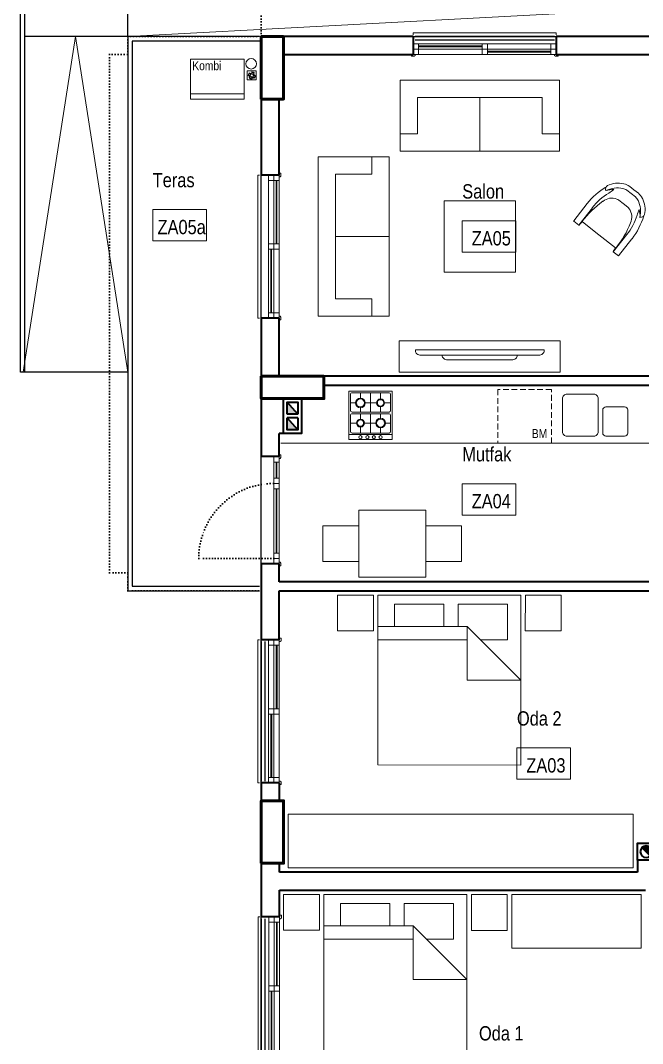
# Model space of a CAD drawing. Header units: millimetres. Extents: x 1811019 to 3717122, y -501178 to -243171.
# Drawn here: x 1857053 to 1857749, y -245228 to -244083 of the extents above; entities that cross this region are included whole.
import ezdxf
from ezdxf.enums import TextEntityAlignment as Align

# ---------------------------------------------------------------- set-up
doc = ezdxf.new("R2010")
doc.units = ezdxf.units.MM
doc.linetypes.add('izdüşüm arka', pattern=[3.175, 0, -3.175])
doc.linetypes.add('izdüşüm ön', pattern=[9.525, 6.35, -3.175])
for name, color, linetype, lineweight in [('a_ba', 6, 'Continuous', 50), ('a_doğrama', 251, 'Continuous', 20), ('a_duvar', 255, 'Continuous', 35), ('a_görünüş', 32, 'Continuous', 25), ('a_görünüş_ince', 8, 'Continuous', 20), ('a_izdüşüm_arka', 255, 'izdüşüm arka', 30), ('a_izdüşüm_ön', 6, 'izdüşüm ön', 9), ('a_not_mahal', 253, 'Continuous', 5), ('a_not_misc', 144, 'Continuous', 5), ('a_tefriş', 8, 'Continuous', 20), ('m_yib', 65, 'Continuous', 20)]:
    doc.layers.add(name, color=color, linetype=linetype, lineweight=lineweight)
doc.layers.add('a_m2_taks', color=147, linetype='Continuous', plot=False)
doc.styles.get("Standard").update_dxf_attribs({"font": 'ARIALN.TTF'})

# ---------------------------------------------------------------- blocks, each defined once
blk = doc.blocks.new('160p')
at = {"layer": 'a_doğrama', "color": 251}
for points in [[(-6, -6), (-6, 0), (-12, 0), (-12, -6)], [(0, -6), (0, 0), (-6, 0), (-6, -6)], [(-6, -83), (-6, -77), (-12, -77), (-12, -83)], [(0, -83), (0, -77), (-6, -77), (-6, -83)], [(-6, -160), (-6, -154), (-12, -154), (-12, -160)], [(0, -160), (0, -154), (-6, -154), (-6, -160)]]:
    blk.add_lwpolyline(points, close=True, dxfattribs=at)
for points in [[(2, -1), (2, 2), (0, 2), (0, -2), (1, -2), (2, -1)], [(-9.5, -6), (-9.5, -77)], [(-8.5, -6), (-8.5, -77)], [(-3.5, -83), (-3.5, -154)], [(-2.5, -83), (-2.5, -154)], [(2, -159), (2, -162), (0, -162), (0, -158), (1, -158), (2, -159)]]:
    blk.add_lwpolyline(points, dxfattribs=at)
at = {"layer": 'a_görünüş_ince', "color": 251}
for points in [[(-22, -160), (-24, -160), (-24, 0), (-22, 0)], [(-12, -77), (-12, -6)], [(-6, -77), (-6, -6)], [(-6, -77), (-6, -6)], [(0, -77), (0, -6)], [(-12, -154), (-12, -83)], [(-6, -154), (-6, -83)], [(-6, -154), (-6, -83)], [(0, -154), (0, -83)]]:
    blk.add_lwpolyline(points, dxfattribs=at)
blk = doc.blocks.new('kapı_120_c_blok')
at = {"layer": 'a_doğrama', "color": 251}
for points in [[(-2, 119), (-2, 122), (0, 122), (0, 118), (-1, 118), (-2, 119)], [(2.5, 114), (2.5, 96)], [(3.5, 114), (3.5, 96)], [(2.5, 84), (2.5, 12)], [(3.5, 84), (3.5, 12)], [(-2, 1), (-2, -2), (0, -2), (0, 2), (-1, 2), (-2, 1)]]:
    blk.add_lwpolyline(points, dxfattribs=at)
for points in [[(0, 114), (6, 114), (6, 120), (0, 120)], [(0, 90), (6, 90), (6, 96), (0, 96)], [(0, 84), (6, 84), (6, 90), (0, 90)], [(0, 6), (6, 6), (6, 12), (0, 12)], [(0, 0), (6, 0), (6, 6), (0, 6)]]:
    blk.add_lwpolyline(points, close=True, dxfattribs=at)
at = {"layer": 'a_görünüş_ince', "color": 251}
for points in [[(0, 114), (0, 96)], [(6, 114), (6, 96)], [(0, 84), (0, 12)], [(6, 84), (6, 12)]]:
    blk.add_lwpolyline(points, dxfattribs=at)
at = {"layer": 'a_izdüşüm_arka', "color": 251}
blk.add_lwpolyline([(6, 6), (90, 6)], dxfattribs=at)
blk.add_arc((6, 6), 84, 0, 90, dxfattribs=at)
blk = doc.blocks.new('baca_şönt')
at = {"layer": 'a_duvar'}
h = blk.add_hatch(color=256, dxfattribs=at)
h.dxf.hatch_style = 1
h.paths.add_polyline_path([(21.5, -5), (21.5, -17), (35, -17)])
h.paths.add_polyline_path([(4, -5), (4, -17), (17.5, -17)])
for p, q in [((4, -5), (17.5, -17)), ((17.5, -5), (17.5, -17)), ((21.5, -5), (21.5, -17)), ((21.5, -5), (35, -17))]:
    blk.add_line(p, q, dxfattribs=at)
blk.add_lwpolyline([(0, -21), (39, -21), (39, -1), (0, -1)], close=True, dxfattribs=at)
for points in [[(17.5, -5), (4, -5), (4, -17), (17.5, -17)], [(21.5, -17), (35, -17), (35, -5), (21.5, -5)]]:
    blk.add_lwpolyline(points, dxfattribs=at)
blk = doc.blocks.new('baca_müstakil')
at = {"layer": 'a_duvar'}
h = blk.add_hatch(color=256, dxfattribs=at)
h.dxf.hatch_style = 1
h.paths.add_polyline_path([(4.9, -4.9, 0.198912), (3, -9.5, 0.668179), (14.1, -14.1)])
blk.add_line((4.9, -4.9), (14.1, -14.1), dxfattribs=at)
blk.add_lwpolyline([(0, -19), (19, -19), (19, 0), (0, 0)], close=True, dxfattribs=at)
blk.add_circle((9.5, -9.5), 6.5, dxfattribs=at)
blk = doc.blocks.new('tefriş_koltuk_202x90')
at = {"layer": 'a_tefriş'}
for p, q in [((0, -90), (0, -22)), ((-79, -68), (-101, -68)), ((79, -68), (101, -68))]:
    blk.add_line(p, q, dxfattribs=at)
for points in [[(101, -90), (101, 0), (-101, 0), (-101, -90), (101, -90)], [(79, -68), (79, -22), (-79, -22), (-79, -68)]]:
    blk.add_lwpolyline(points, dxfattribs=at)
blk = doc.blocks.new('tefirş_tv')
at = {"layer": 'a_tefriş'}
for points in [[(60, 4), (60, 5, 0.414214), (55, 10), (-55, 10, 0.414214), (-60, 5), (-60, 4)], [(35, 10), (35, 10, 0.414214), (30, 15), (-30, 15, 0.414214), (-35, 10), (-35, 10)]]:
    blk.add_lwpolyline(points, format="xyb", close=True, dxfattribs=at)
blk = doc.blocks.new('berjer')
at = {"layer": 'a_tefriş'}
for p, q in [((-45.1, 45.1), (-40.8, 49.5)), ((-45.1, 45.1), (-49.5, 40.8)), ((-41.4, 41.4), (-45.7, 37.1)), ((-41.4, 41.4), (-37.1, 45.7)), ((-31.3, 31.3), (-26.8, 35.8)), ((26.1, 19), (8.8, 36.2)), ((-31.3, 31.3), (-35.8, 26.8)), ((21, 13.6), (3.6, 31)), ((0, 0), (16.6, 16.6)), ((26.1, 18.7), (21, 13.6)), ((0, 0), (-16.6, -16.6)), ((-19, -26.1), (-36.2, -8.8)), ((-13.6, -21), (-31, -3.6)), ((-18.7, -26.1), (-13.6, -21))]:
    blk.add_line(p, q, dxfattribs=at)
for centre, radius, start, end in [((-29.8, 38.5), 15.5, 107.9156, 135), ((-29.8, 38.5), 10.2, 107.9156, 135), ((-25, 27.7), 27.3, 71.2858, 110.6993), ((-23.7, 18.5), 31.1, 71.4354, 107.3961), ((-18.6, 23.9), 24.6, 78.6027, 99.5819), ((18.9, 123.1), 85.7, 240.9454, 245.5445), ((-19.2, 48.9), 5.5, 350.3156, 56.9936), ((-44.9, -17.5), 76, 45, 66.6891), ((-27.4, 24.8), 27.6, 159.0996, 198.2964), ((-38.5, 29.8), 15.5, 135, 162.0844), ((-38.5, 29.8), 10.2, 135, 162.0844), ((-21, 30), 8.21, 117.4936, 135.1057), ((-17.5, 23.2), 15.9, 57.4112, 117.4936), ((-45.7, -18.5), 69.9, 45.0971, 65.3824), ((-53.9, -49.3), 97, 43.332, 62.3787), ((-18.2, 23.5), 31.5, 162.3914, 198.167), ((-23.2, 17.5), 15.9, 152.5064, 212.5888), ((-30, 21), 8.21, 134.8943, 152.5064), ((-49, 19.1), 5.5, 213.0064, 279.6844), ((17.5, 44.9), 76, 203.7042, 225), ((-23.4, 18.3), 25.2, 169.88, 190.627), ((-123.1, -18.9), 85.7, 24.4555, 29.0546), ((18.5, 45.7), 69.9, 204.6176, 224.9029), ((16.4, 16.9), 0.4, 315, 46.0366), ((110.8, 118.5), 138.4, 227.0869, 229.3484), ((20.8, 13.7), 0.2, 229.3484, 315), ((26, 18.9), 0.2, 315, 45), ((49.3, 53.9), 97, 207.6213, 226.668), ((-16.9, -16.4), 0.4, 223.9634, 315), ((-118.5, -110.8), 138.4, 40.6516, 42.9131), ((-13.7, -20.8), 0.2, 315, 40.6516), ((-18.9, -26), 0.2, 225, 315)]:
    blk.add_arc(centre, radius, start, end, dxfattribs=at)
blk = doc.blocks.new('A$C2A0A03CE')
at = {"layer": 'a_tefriş'}
for p, q in [((-54, -24.3), (-54, 24.3)), ((-54, 24.3), (0, 24.3)), ((-48.6, 24.3), (-48.6, -24.3)), ((0, -24.3), (0, 24.3)), ((-46.8, 20.7), (-46.8, -20.7)), ((-27, 22.5), (-45, 22.5)), ((-35.6, 22.5), (-35.6, 15.7)), ((-25.2, -20.7), (-25.2, 20.7)), ((-23.4, -20.7), (-23.4, 20.7)), ((-21.6, 22.5), (-3.6, 22.5)), ((-13.1, 22.5), (-13.1, 14.8)), ((-1.8, 20.7), (-1.8, -20.7)), ((-40, 11.2), (-46.8, 11.2)), ((-25.2, 0), (-46.8, 0)), ((-35.6, 6.8), (-35.6, -7.7)), ((-25.2, 11.2), (-31, 11.2)), ((-16.6, 11.2), (-23.4, 11.2)), ((-1.8, 0), (-23.4, 0)), ((-13.1, 7.7), (-13.1, -6.8)), ((-1.8, 11.2), (-9.4, 11.2)), ((-39.1, -11.3), (-46.8, -11.3)), ((-25.2, -11.3), (-31.9, -11.3)), ((-17.5, -11.3), (-23.4, -11.3)), ((-1.8, -11.3), (-8.5, -11.3)), ((-45, -22.5), (-27, -22.5)), ((-35.6, -14.9), (-35.6, -22.5)), ((-3.6, -22.5), (-21.6, -22.5)), ((-13.1, -15.7), (-13.1, -22.5)), ((-54, -24.3), (0, -24.3))]:
    blk.add_line(p, q, dxfattribs=at)
for centre, radius in [((-51.4, 11.2), 1.8), ((-35.6, 11.2), 5.4), ((-35.6, 11.2), 4.5), ((-13.1, 11.2), 4.5), ((-13.1, 11.2), 3.6), ((-51.4, 3.7), 1.8), ((-51.4, -3.5), 1.8), ((-51.4, -11.3), 1.8), ((-35.6, -11.3), 4.5), ((-35.6, -11.3), 3.6), ((-13.1, -11.3), 5.4), ((-13.1, -11.3), 4.5)]:
    blk.add_circle(centre, radius, dxfattribs=at)
for centre, start, end in [((-45, 20.7), 90, 180), ((-27, 20.7), 0, 90), ((-21.6, 20.7), 90, 180), ((-3.6, 20.7), 0, 90), ((-45, -20.7), 180, 270), ((-27, -20.7), 270, 0), ((-21.6, -20.7), 180, 270), ((-3.6, -20.7), 270, 0)]:
    blk.add_arc(centre, 1.8, start, end, dxfattribs=at)
blk = doc.blocks.new('tefriş_yatak_çift')
at = {"layer": 'a_tefriş'}
for points in [[(-85, -5), (-85, -45), (-125, -45), (-125, -5)], [(80, -195), (80, -5), (-80, -5), (-80, -195)], [(85, -5), (85, -45), (125, -45), (125, -5)]]:
    blk.add_lwpolyline(points, close=True, dxfattribs=at)
for points in [[(-6.3, -40), (-6.3, -15), (-61.3, -15), (-61.3, -40)], [(35, -55), (65, -55), (65, -15), (10, -15), (10, -40)], [(-80, -40), (20, -40), (80, -100), (20, -100), (20, -40)], [(-80, -55), (20, -55)]]:
    blk.add_lwpolyline(points, dxfattribs=at)
blk = doc.blocks.new('tefriş_süzgeç')
at = {"layer": 'a_tefriş'}
for p, q in [((5, 0), (-5, 0)), ((-5, 0), (-5, -10)), ((5, -10), (5, 0)), ((-5, -10), (5, -10)), ((-3.6, -5.1), (-4.1, -5.1)), ((-2.6, -5.1), (-3.1, -5.1)), ((-2.5, -2.5), (-2.9, -2.2)), ((-2.6, -7.6), (-2.9, -7.9)), ((-2, -3.3), (-2.3, -3)), ((-1.9, -6.9), (-2.2, -7.2)), ((-1.6, -5.1), (-2.1, -5.1)), ((-1.2, -3.9), (-1.5, -3.6)), ((-1.2, -6.2), (-1.5, -6.5)), ((-0.2, -2.5), (-0.2, -2)), ((-0.1, -1.5), (-0.1, -1)), ((-0.1, -3), (-0.1, -3.5)), ((-0.1, -6.6), (-0.1, -7.1)), ((-0.1, -7.6), (-0.1, -8.1)), ((-0.1, -8.6), (-0.1, -9.1)), ((1, -4), (1.4, -3.6)), ((1.1, -6.2), (1.4, -6.5)), ((1.5, -5.1), (2, -5.1)), ((1.7, -3.3), (2.1, -2.9)), ((1.8, -6.9), (2.1, -7.2)), ((2.5, -2.5), (2.8, -2.2)), ((2.5, -5.1), (3, -5.1)), ((2.5, -7.5), (2.8, -7.9)), ((3.5, -5.1), (4, -5.1))]:
    blk.add_line(p, q, dxfattribs=at)
for centre, radius, start, end in [((-0.1, -5.1), 4.06, 134.2896, 180), ((-0.1, -5.1), 3.56, 134.2896, 180), ((-0.1, -5.1), 3.06, 180, 225), ((-0.1, -5.1), 4.06, 225, 270), ((-0.1, -5.1), 2.56, 180, 225), ((-0.1, -5.1), 3.56, 225, 270), ((-0.4, -4.4), 2.4, 84.5943, 143.2016), ((-0.1, -5.1), 2.06, 134.2896, 180), ((-0.1, -5), 2.44, 90.343, 138.1212), ((-0.1, -5.1), 1.56, 134.2896, 180), ((-0.1, -5.1), 2.06, 225, 270), ((-0.1, -5.1), 1.56, 225, 270), ((-0.1, -5.1), 4.06, 45, 90), ((-0.1, -5.1), 3.56, 45, 90), ((-0.1, -5.1), 2.06, 45, 90), ((-0.1, -5.1), 1.56, 45, 90), ((-0.1, -5.1), 2.56, 270, 315.7104), ((-0.1, -5.1), 3.06, 270, 315.7104), ((-0.1, -5.1), 1.56, 314.2896, 360), ((-0.1, -5.1), 2.06, 314.2896, 360), ((-0.1, -5.1), 2.56, 360, 45), ((-0.1, -5.1), 3.06, 360, 45), ((-0.1, -5.1), 3.56, 314.2896, 360), ((-0.1, -5.1), 4.06, 314.2896, 360)]:
    blk.add_arc(centre, radius, start, end, dxfattribs=at)

msp = doc.modelspace()

# ---------------------------------------------------------------- linework, layer by layer
at = {"layer": 'a_ba', "color": 253}
for points in [[(1857322.7, -244171.3), (1857347.7, -244171.3), (1857347.7, -244101.3), (1857322.7, -244101.3)], [(1857322.7, -244481.3), (1857322.7, -244506.3), (1857392.7, -244506.3), (1857392.7, -244481.3)], [(1857322.7, -245026.3), (1857347.7, -245026.3), (1857347.7, -244956.3), (1857322.7, -244956.3)]]:
    msp.add_lwpolyline(points, close=True, dxfattribs=at)
at = {"layer": 'a_duvar'}
for p, q in [((1857492.7, -244101.3), (1857322.7, -244101.3)), ((1857492.7, -244101.3), (1857492.7, -244121.3)), ((1857857.7, -244101.3), (1857652.7, -244101.3)), ((1857652.7, -244101.3), (1857652.7, -244121.3)), ((1857322.7, -244121.3), (1857322.7, -244256.3)), ((1857347.7, -244121.3), (1857492.7, -244121.3)), ((1857652.7, -244121.3), (1857857.7, -244121.3)), ((1857342.7, -244256.3), (1857342.7, -244171.3)), ((1857322.7, -244416.3), (1857322.7, -244571.3)), ((1857342.7, -244481.3), (1857342.7, -244416.3)), ((1857887.7, -244481.3), (1857342.7, -244481.3)), ((1857392.7, -244491.3), (1857887.7, -244491.3)), ((1857342.7, -244571.3), (1857342.7, -244545.3)), ((1857322.7, -244691.3), (1857322.7, -244776.3)), ((1857342.7, -244711.3), (1857342.7, -244691.3)), ((1857887.7, -244711.3), (1857342.7, -244711.3)), ((1857342.7, -244721.3), (1857887.7, -244721.3)), ((1857342.8, -244776.3), (1857342.7, -244721.3)), ((1857342.8, -244776.3), (1857322.7, -244776.3)), ((1857322.7, -244936.3), (1857322.7, -245086.3)), ((1857343, -244936.3), (1857322.7, -244936.3)), ((1857343.1, -244956.3), (1857343, -244936.3)), ((1857343.2, -245036.3), (1857343.2, -245026.3)), ((1857743.7, -245036.3), (1857343.2, -245036.3)), ((1857343.1, -245086.3), (1857343.2, -245056.3)), ((1857343.2, -245056.3), (1857752.7, -245056.3)), ((1857343.1, -245086.3), (1857322.7, -245086.3))]:
    msp.add_line(p, q, dxfattribs=at)
for points in [[(1857342.7, -244256.3), (1857322.7, -244256.3)], [(1857342.7, -244416.3), (1857322.7, -244416.3)], [(1857347.7, -244545.3), (1857342.7, -244545.3)], [(1857342.7, -244571.3), (1857322.7, -244571.3)], [(1857342.7, -244691.3), (1857322.7, -244691.3)], [(1857743.7, -245022.8), (1857743.7, -245036.3)]]:
    msp.add_lwpolyline(points, dxfattribs=at)
at = {"layer": 'a_görünüş', "color": 251}
for p, q in [((1857053.2, -244476.7), (1857053.2, -243981.3)), ((1857058.2, -244476.7), (1857058.2, -243986.3))]:
    msp.add_line(p, q, dxfattribs=at)
for points in [[(1857173.2, -244101.2), (1857173.2, -243981.3)], [(1857173.2, -244101.3), (1857058.2, -244101.3)], [(1857173.2, -244101.2), (1857173.2, -244721.3)], [(1857320.7, -244101.3), (1857173.2, -244101.3)], [(1857650.7, -244101.3), (1857494.7, -244101.3)], [(1857178.2, -244106.3), (1857178.2, -244716.3)], [(1857320.7, -244106.3), (1857178.2, -244106.3)], [(1857650.7, -244105.3), (1857494.7, -244105.3)], [(1857173.2, -244476.7), (1857053.2, -244476.7)], [(1857178.2, -244716.3), (1857320.7, -244716.3)], [(1857173.2, -244721.3), (1857320.7, -244721.3)], [(1857322.7, -244778.3), (1857322.7, -244934.3)], [(1857326.7, -244778.3), (1857326.7, -244934.3)], [(1857322.7, -245088.3), (1857322.7, -245244.3)], [(1857326.7, -245088.3), (1857326.7, -245244.3)]]:
    msp.add_lwpolyline(points, dxfattribs=at)
at = {"layer": 'a_izdüşüm_arka'}
msp.add_lwpolyline([(1857322.7, -244721.3), (1857173.2, -244721.3), (1857173.2, -244706.3), (1857173.2, -244701.3), (1857152.7, -244701.3), (1857152.7, -244121.3), (1857173.2, -244121.3), (1857173.2, -244101.3), (1857322.7, -244101.3), (1857322.7, -243981.3), (1859402.7, -243981.3), (1859402.7, -244101.3), (1859552.3, -244101.3), (1859552.3, -244121.3), (1859572.7, -244121.3), (1859572.7, -244701.3), (1859552.3, -244701.3), (1859552.3, -244721.3), (1859402.7, -244721.3)], dxfattribs=at)
at = {"layer": 'a_izdüşüm_ön', "color": 251}
msp.add_lwpolyline([(1857647.2, -244556.3), (1857647.2, -244496.3), (1857587.2, -244496.3), (1857587.2, -244556.3)], close=True, dxfattribs=at)
at = {"layer": 'a_m2_taks'}
msp.add_lwpolyline([(1857322.7, -244101.3), (1858297.7, -244101.3), (1858297.7, -244390.3), (1858447.7, -244391.3), (1858447.7, -244101.3), (1859402.7, -244101.3), (1859402.7, -245881.3), (1857322.7, -245881.3)], close=True, dxfattribs=at)
at = {"layer": 'a_not_mahal'}
for points in [[(1857261.2, -244294.9), (1857201.2, -244294.9), (1857201.2, -244329.9), (1857261.2, -244329.9)], [(1857607.5, -244307.5), (1857547.5, -244307.5), (1857547.5, -244342.5), (1857607.5, -244342.5)], [(1857607.5, -244601.6), (1857547.5, -244601.6), (1857547.5, -244636.6), (1857607.5, -244636.6)], [(1857668.7, -244897.2), (1857608.7, -244897.2), (1857608.7, -244932.2), (1857668.7, -244932.2)]]:
    msp.add_lwpolyline(points, close=True, dxfattribs=at)
at = {"layer": 'a_not_misc'}
for points in [[(1857173.2, -244101.2), (1858297.7, -244041.3), (1857173.2, -243986.3)], [(1857114.7, -244101.3), (1857056.2, -244476.7)], [(1857114.7, -244101.3), (1857173.2, -244476.7)]]:
    msp.add_lwpolyline(points, dxfattribs=at)
at = {"layer": 'a_tefriş', "lineweight": 20}
for p, q in [((1857243.5, -244126.5), (1857303.5, -244126.5)), ((1857243.5, -244171.5), (1857243.5, -244126.5)), ((1857303.5, -244126.5), (1857303.5, -244171.5)), ((1857303.5, -244165.5), (1857243.5, -244165.5)), ((1857303.5, -244171.5), (1857243.5, -244171.5))]:
    msp.add_line(p, q, dxfattribs=at)
at = {"layer": 'a_tefriş'}
msp.add_line((1857344.7, -244556.3), (1857792.7, -244556.3), dxfattribs=at)
for points in [[(1857527.1, -244365), (1857607.1, -244365), (1857607.1, -244285), (1857527.1, -244285)], [(1857477.1, -244441.9), (1857477.1, -244476.9), (1857657.1, -244476.9), (1857657.1, -244441.9)], [(1857506.7, -244706.3), (1857506.7, -244631.3), (1857431.7, -244631.3), (1857431.7, -244706.3)], [(1857431.7, -244688.8), (1857431.7, -244648.8), (1857391.7, -244648.8), (1857391.7, -244688.8)], [(1857546.7, -244688.8), (1857506.7, -244688.8), (1857506.7, -244648.8), (1857546.7, -244648.8)], [(1857738.7, -245031.3), (1857738.7, -244971.3), (1857352.7, -244971.3), (1857352.7, -245031.3)], [(1857747.7, -245121.3), (1857747.7, -245061.3), (1857602.8, -245061.3), (1857602.8, -245121.3)]]:
    msp.add_lwpolyline(points, close=True, dxfattribs=at)
for points in [[(1857699.7, -244506.4, 0.414214), (1857694.7, -244501.4), (1857664.7, -244501.4, 0.414214), (1857659.7, -244506.4), (1857659.7, -244543.4, 0.414214), (1857664.7, -244548.4), (1857694.7, -244548.4, 0.414214), (1857699.7, -244543.4), (1857699.7, -244506.4)], [(1857732.7, -244519, 0.414214), (1857729.2, -244515.5), (1857708.2, -244515.5, 0.414214), (1857704.7, -244519), (1857704.7, -244544.9, 0.414214), (1857708.2, -244548.4), (1857729.2, -244548.4, 0.414214), (1857732.7, -244544.9), (1857732.7, -244519)]]:
    msp.add_lwpolyline(points, format="xyb", dxfattribs=at)
at = {"layer": 'm_yib'}
msp.add_circle((1857311.3, -244131.7), 5.92, dxfattribs=at)

# ---------------------------------------------------------------- block references
at = {"xscale": -1}
msp.add_blockref('kapı_120_c_blok', (1857342.7, -244691.3), dxfattribs=at)
at = {"layer": 'a_duvar', "xscale": -1}
for name, p, rotation in [('160p', (1857492.7, -244121.3), 90), ('160p', (1857342.7, -244416.3), 180), ('baca_şönt', (1857368.7, -244545.3), 270.0000000000001), ('160p', (1857342.8, -244936.3), 180), ('baca_müstakil', (1857743.7, -245003.8), 90), ('160p', (1857343.1, -245246.3), 180)]:
    msp.add_blockref(name, p, dxfattribs=dict(at, rotation=rotation))
at = {"layer": 'a_tefriş'}
for name, p, rotation in [('tefriş_süzgeç', (1857306.9, -244144.8), 89.99999999999991), ('berjer', (1857700.4, -244323.1), 277.0132670416978)]:
    msp.add_blockref(name, p, dxfattribs=dict(at, rotation=rotation))
at = {"layer": 'a_tefriş', "lineweight": -3, "extrusion": (-2.24181e-16, 1.09817e-31, -1), "xscale": -0.8823529411764706, "yscale": 0.8823529411764706, "zscale": -0.8823529411764706}
msp.add_blockref('tefriş_koltuk_202x90', (-1857567.1, -244150), dxfattribs=at)
at = {"layer": 'a_tefriş', "lineweight": -3, "extrusion": (-1.23544e-31, -2.24181e-16, -1), "xscale": -0.8823529411764706, "yscale": 0.8823529411764706, "zscale": -0.8823529411764706, "rotation": 270}
msp.add_blockref('tefriş_koltuk_202x90', (-1857386.2, -244325), dxfattribs=at)
at = {"layer": 'a_tefriş', "extrusion": (0, 0, -1), "xscale": 1.2, "rotation": 179.9999983322061}
msp.add_blockref('tefirş_tv', (-1857567.1, -244447.9), dxfattribs=at)
at = {"layer": 'a_tefriş', "color": 113, "xscale": -1, "rotation": 269.9992036728955}
msp.add_blockref('A$C2A0A03CE', (1857444.9, -244498.1), dxfattribs=at)
at = {"layer": 'a_tefriş', "extrusion": (0, 0, -1), "xscale": -1, "zscale": -1, "rotation": 0.0301700967464047}
for p in [(-1857533.1, -244721.3), (-1857472.7, -245056.3)]:
    msp.add_blockref('tefriş_yatak_çift', p, dxfattribs=at)

# ---------------------------------------------------------------- texts
at = {"layer": 'a_not_mahal'}
for s, height, p in [('Kombi', 10, (1857245.5, -244138.9)), ('Teras', 16, (1857201.2, -244269.9)), ('Salon', 16, (1857547.5, -244282.5)), ('BM', 10, (1857625.4, -244550.5)), ('Mutfak', 16, (1857547.5, -244576.6)), ('Oda 2', 16, (1857608.7, -244872.2)), ('Oda 1', 16, (1857566.2, -245224.5))]:
    msp.add_text(s, height=height, dxfattribs=at).set_placement(p)
for s, p in [('ZA05a', (1857233.6, -244322.4)), ('ZA05', (1857580, -244335)), ('ZA04', (1857580, -244629.1)), ('ZA03', (1857641.1, -244924.7))]:
    msp.add_text(s, height=16, rotation=360, dxfattribs=at).set_placement(p, align=Align.CENTER)

doc.saveas('drawing.dxf')
